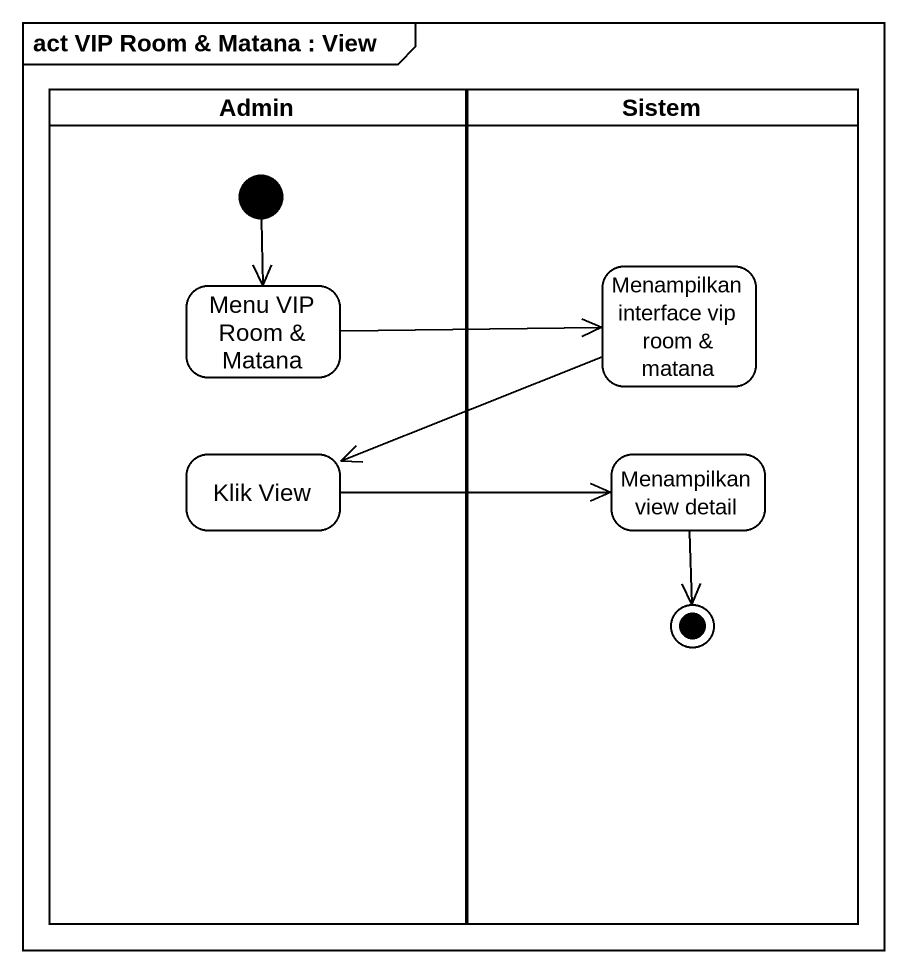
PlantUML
@startuml
mainframe act VIP Room & Matana : View
hide empty description
state Admin <<partition>> {
  state "Menu VIP Room & Matana" as Menu_VIP_Room_Matana
  state "Klik View" as Klik_View
  [*] --> Menu_VIP_Room_Matana
}
state Sistem <<partition>> {
  state "Menampilkan interface vip room & matana" as Menampilkan_interface_vip
  state "Menampilkan view detail" as Menampilkan_view_detail
  Menampilkan_view_detail --> [*]
}
Menu_VIP_Room_Matana -right-> Menampilkan_interface_vip
Menampilkan_interface_vip -left-> Klik_View
Klik_View -right-> Menampilkan_view_detail
@enduml
